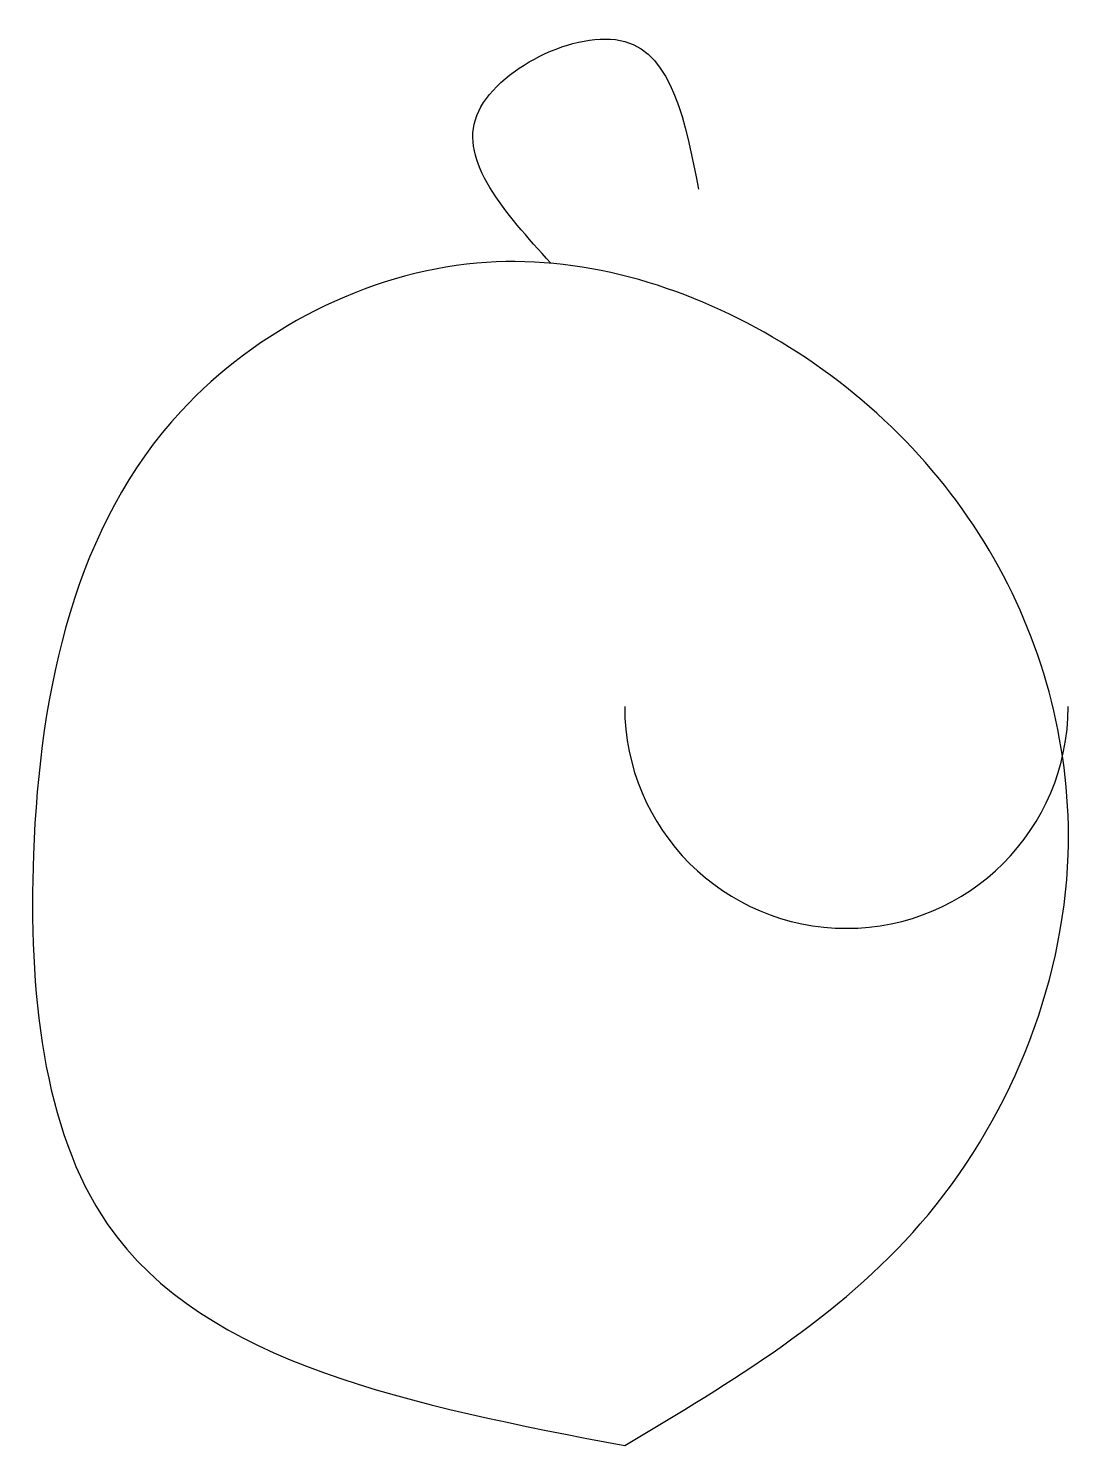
# Model space of a CAD drawing. Header units: metres. Extents: x 1.9 to 16, y 2 to 21.2.
import ezdxf

# ---------------------------------------------------------------- set-up
doc = ezdxf.new("R2010")
doc.units = ezdxf.units.M
doc.layers.add('LOGOS', color=1, linetype='Continuous')

msp = doc.modelspace()

# ---------------------------------------------------------------- linework, layer by layer
at = {"layer": 'LOGOS', "color": 1}
msp.add_arc((13, 12), 3, 180, 360, dxfattribs=at)
at = {"layer": 'LOGOS', "color": 3}
msp.add_spline([(9, 18), (8, 20), (10, 21), (11, 19)], degree=2, dxfattribs=at)
at = {"layer": 'LOGOS', "color": 1}
msp.add_spline([(10, 2), (3, 5), (2, 10), (4, 16), (8, 18), (12, 17), (15, 14), (16, 10), (14, 5), (10, 2)], degree=3, dxfattribs=at)

doc.saveas('drawing.dxf')
